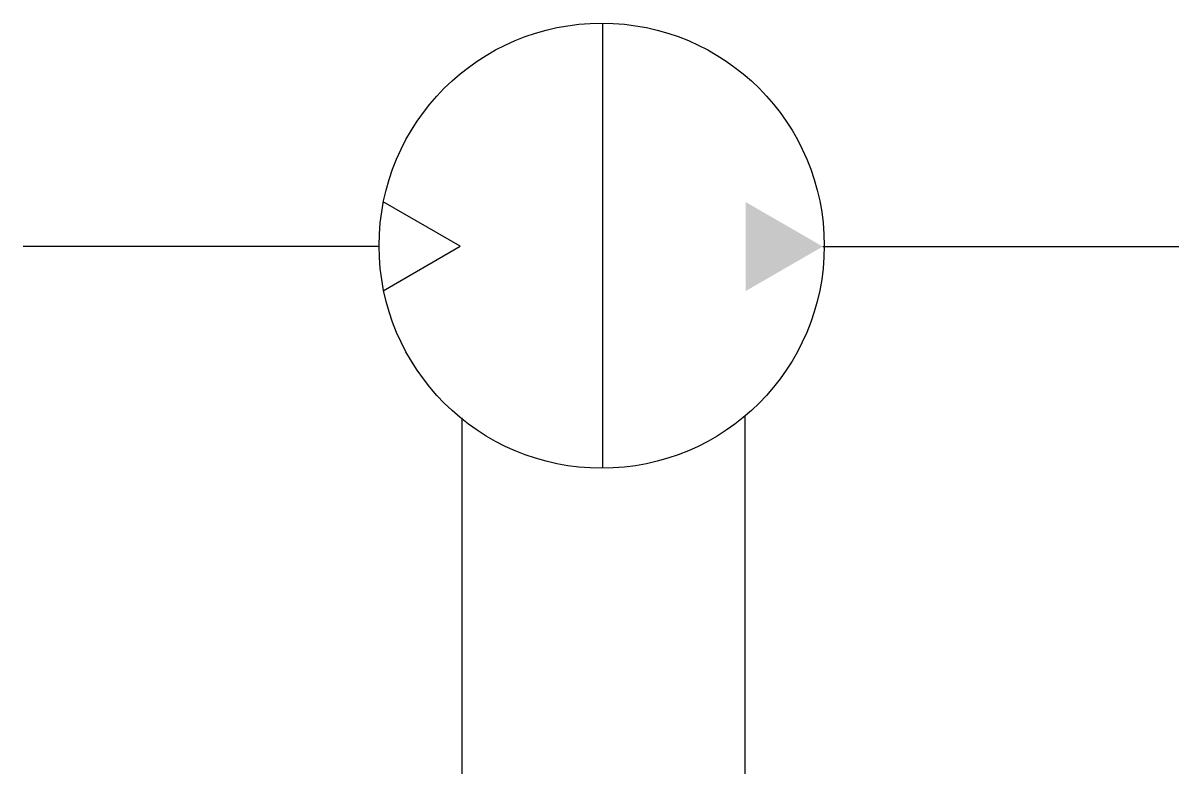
# Model space of a CAD drawing. Extents: x 920.2 to 946.1, y 252 to 268.9.
import ezdxf

# ---------------------------------------------------------------- set-up
doc = ezdxf.new("R2010")
doc.units = 0
doc.header["$LTSCALE"] = 5
doc.header["$MEASUREMENT"] = 0
doc.layers.add('11', color=1, linetype='CONTINUOUS')
doc.layers.add('12', color=2, linetype='CONTINUOUS')

msp = doc.modelspace()

# ---------------------------------------------------------------- linework, layer by layer
at = {"layer": '11'}
for p, q in [((933.166, 268.881), (933.166, 258.881)), ((929.971, 263.87), (928.239, 264.87)), ((928.153, 263.862), (920.153, 263.862)), ((928.239, 262.87), (929.971, 263.87)), ((938.116, 263.862), (946.116, 263.862)), ((930.005, 260.016), (930.005, 252.016)), ((936.373, 252.016), (936.373, 260.059))]:
    msp.add_line(p, q, dxfattribs=at)
msp.add_circle((933.15, 263.881), 5, dxfattribs=at)
at = {"layer": '12'}
msp.add_solid([(938.116, 263.862), (936.384, 264.862), (936.384, 262.862)], dxfattribs=at)

doc.saveas('drawing.dxf')
